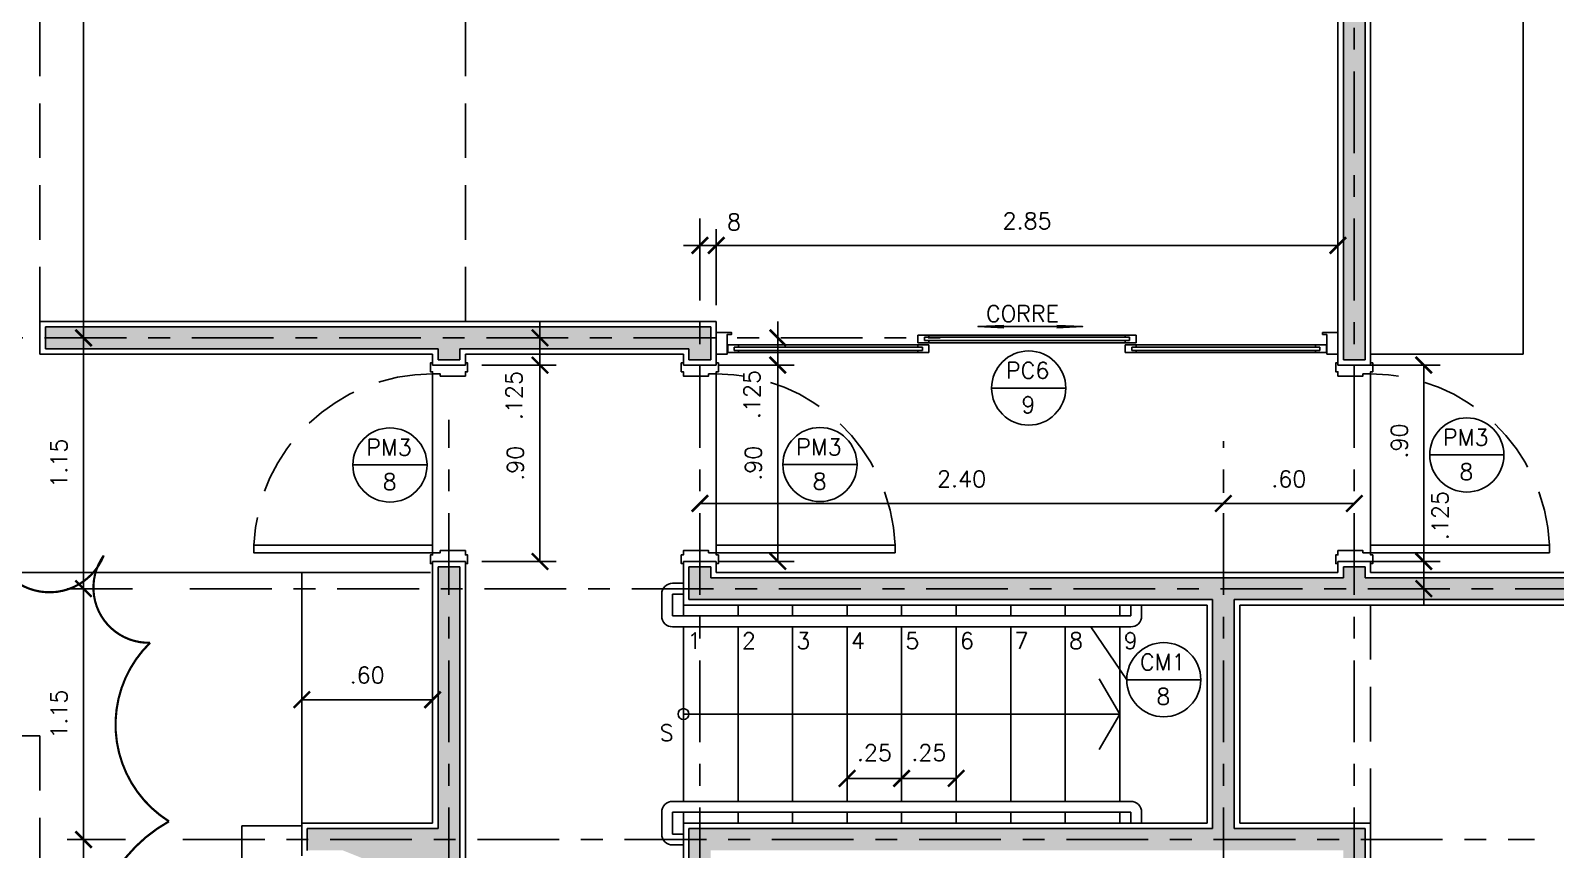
# Model space of a CAD drawing. Header units: millimetres. Extents: x 90.4 to 130, y 123.7 to 148.
# Drawn here: x 111.23 to 118.22, y 132.34 to 136.1 of the extents above; entities that cross this region are included whole.
import ezdxf

# ---------------------------------------------------------------- set-up
doc = ezdxf.new("R2010")
doc.units = ezdxf.units.MM
doc.linetypes.add('CENTER', pattern=[0.6, 0.375, -0.075, 0.075, -0.075])
doc.linetypes.add('HIDDEN', pattern=[0.375, 0.25, -0.125])
for name, color, linetype in [('ALV', 5, 'Continuous'), ('CAIX', 2, 'Continuous'), ('CAIXN', 7, 'Continuous'), ('COTAS', 1, 'Continuous'), ('EIXOS', 141, 'CENTER'), ('LAREIRA', 7, 'Continuous'), ('LPROJ', 7, 'HIDDEN'), ('LVISTA02', 1, 'Continuous'), ('NOTAS', 2, 'Continuous'), ('REVEST', 2, 'Continuous'), ('SOLID', 8, 'Continuous')]:
    doc.layers.add(name, color=color, linetype=linetype)
doc.styles.add('60-50', font='romans.shx', dxfattribs={"height": 0.075})
doc.dimstyles.new('50', dxfattribs={"dimtxt": 0.1, "dimasz": 2.5, "dimexe": 1.25, "dimexo": 0.625, "dimgap": 0.075, "dimtad": 1, "dimzin": 0, "dimdsep": 46, "dimtxsty": '60-50', "dimcen": 2.5, "dimclrt": 3, "dimadec": 0, "dimazin": 0, "dimtfac": 1, "dimtmove": 0, "dimatfit": 3, "dimfxl": 1, "dimarcsym": 0})

# ---------------------------------------------------------------- blocks, each defined once
blk = doc.blocks.new('*D2')
at = {"color": 0, "linetype": 'ByBlock'}
blk.add_arc((127.5736, 124.9121), 0.8388, 95.12499, 174.87501, dxfattribs=at)
for points in [[(127.4982, 125.76), (127.4993, 125.735), (127.5736, 125.7509)], [(126.7507, 124.9865), (126.7258, 124.9876), (126.7349, 124.9121)]]:
    blk.add_solid(points, dxfattribs=at)
at = {"layer": 'DEFPOINTS', "color": 0, "linetype": 'ByBlock'}
for p in [(127.5736, 134.7621), (127.1543, 125.6385), (127.5736, 125.0621), (95.9737, 124.9121), (127.5736, 124.9121)]:
    blk.add_point(p, dxfattribs=at)
at = {"color": 3, "linetype": 'ByBlock', "insert": (126.901, 125.5847), "char_height": 0.075, "attachment_point": 5, "rotation": 45, "style": '60-50'}
blk.add_mtext('90.00°', dxfattribs=at)
blk = doc.blocks.new('_ARCHTICK')
at = {"color": 0, "linetype": 'ByBlock', "const_width": 0.15}
blk.add_lwpolyline([(-0.5, -0.5), (0.5, 0.5)], dxfattribs=at)
blk = doc.blocks.new('*D41')
at = {"color": 0, "linetype": 'ByBlock'}
for p, q in [((111.8537, 132.3871), (111.5865, 132.3871)), ((111.6615, 131.1871), (111.6615, 132.3871))]:
    blk.add_line(p, q, dxfattribs=at)
at = {"layer": 'DEFPOINTS', "color": 0, "linetype": 'ByBlock'}
for p in [(111.6615, 132.3871), (111.9287, 132.3871), (111.9287, 131.1871)]:
    blk.add_point(p, dxfattribs=at)
at = {"color": 0, "linetype": 'ByBlock', "xscale": 0.075, "yscale": 0.075, "zscale": 0.075}
for p, rotation in [((111.6615, 132.3871), 90), ((111.6615, 131.1871), 270)]:
    blk.add_blockref('_ARCHTICK', p, dxfattribs=dict(at, rotation=rotation))
at = {"color": 3, "linetype": 'ByBlock', "insert": (111.549, 131.7871), "char_height": 0.075, "attachment_point": 5, "rotation": 90, "style": '60-50'}
blk.add_mtext('1.20', dxfattribs=at)
blk = doc.blocks.new('*D42')
at = {"color": 0, "linetype": 'ByBlock'}
for p, q in [((111.8861, 133.5371), (111.5865, 133.5371)), ((111.6615, 132.3871), (111.6615, 133.5371))]:
    blk.add_line(p, q, dxfattribs=at)
at = {"layer": 'DEFPOINTS', "color": 0, "linetype": 'ByBlock'}
for p in [(111.6615, 133.5371), (111.9611, 133.5371), (111.9287, 132.3871)]:
    blk.add_point(p, dxfattribs=at)
at = {"color": 0, "linetype": 'ByBlock', "xscale": 0.075, "yscale": 0.075, "zscale": 0.075}
for p, rotation in [((111.6615, 133.5371), 90), ((111.6615, 132.3871), 270)]:
    blk.add_blockref('_ARCHTICK', p, dxfattribs=dict(at, rotation=rotation))
at = {"color": 3, "linetype": 'ByBlock', "insert": (111.549, 132.9621), "char_height": 0.075, "attachment_point": 5, "rotation": 90, "style": '60-50'}
blk.add_mtext('1.15', dxfattribs=at)
blk = doc.blocks.new('*D43')
at = {"color": 0, "linetype": 'ByBlock'}
blk.add_line((111.6615, 133.5371), (111.6615, 134.6871), dxfattribs=at)
at = {"layer": 'DEFPOINTS', "color": 0, "linetype": 'ByBlock'}
for p in [(111.6615, 134.6871), (111.6615, 134.6871), (111.9611, 133.5371)]:
    blk.add_point(p, dxfattribs=at)
at = {"color": 0, "linetype": 'ByBlock', "xscale": 0.075, "yscale": 0.075, "zscale": 0.075}
for p, rotation in [((111.6615, 134.6871), 90), ((111.6615, 133.5371), 270)]:
    blk.add_blockref('_ARCHTICK', p, dxfattribs=dict(at, rotation=rotation))
at = {"color": 3, "linetype": 'ByBlock', "insert": (111.549, 134.1121), "char_height": 0.075, "attachment_point": 5, "rotation": 90, "style": '60-50'}
blk.add_mtext('1.15', dxfattribs=at)
blk = doc.blocks.new('*D44')
at = {"color": 0, "linetype": 'ByBlock'}
blk.add_line((111.4732, 134.6871), (111.4732, 138.6871), dxfattribs=at)
at = {"layer": 'DEFPOINTS', "color": 0, "linetype": 'ByBlock'}
for p in [(111.4732, 138.6871), (111.4732, 138.6871), (111.4732, 134.6871)]:
    blk.add_point(p, dxfattribs=at)
at = {"color": 0, "linetype": 'ByBlock', "xscale": 0.075, "yscale": 0.075, "zscale": 0.075}
for p, rotation in [((111.4732, 138.6871), 90), ((111.4732, 134.6871), 270)]:
    blk.add_blockref('_ARCHTICK', p, dxfattribs=dict(at, rotation=rotation))
at = {"color": 3, "linetype": 'ByBlock', "insert": (111.3607, 136.532), "char_height": 0.075, "attachment_point": 5, "rotation": 90, "style": '60-50'}
blk.add_mtext('4.00', dxfattribs=at)
blk = doc.blocks.new('*D122')
at = {"color": 0, "linetype": 'ByBlock'}
for p, q in [((114.3736, 134.8371), (114.3736, 135.1857)), ((117.2236, 135.1107), (114.3736, 135.1107))]:
    blk.add_line(p, q, dxfattribs=at)
at = {"layer": 'DEFPOINTS', "color": 0, "linetype": 'ByBlock'}
for p in [(114.3736, 135.1107), (114.3736, 134.7621), (117.2236, 134.7121)]:
    blk.add_point(p, dxfattribs=at)
at = {"color": 0, "linetype": 'ByBlock', "xscale": 0.075, "yscale": 0.075, "zscale": 0.075, "rotation": 180}
blk.add_blockref('_ARCHTICK', (114.3736, 135.1107), dxfattribs=at)
at = {"color": 0, "linetype": 'ByBlock', "xscale": 0.075, "yscale": 0.075, "zscale": 0.075}
blk.add_blockref('_ARCHTICK', (117.2236, 135.1107), dxfattribs=at)
at = {"color": 3, "linetype": 'ByBlock', "insert": (115.7986, 135.2232), "char_height": 0.075, "attachment_point": 5, "style": '60-50'}
blk.add_mtext('2.85', dxfattribs=at)
blk = doc.blocks.new('*D123')
at = {"color": 0, "linetype": 'ByBlock'}
for p, q in [((114.2986, 135.1107), (114.2236, 135.1107)), ((114.3736, 135.1107), (114.2986, 135.1107)), ((114.3736, 135.1107), (114.4486, 135.1107))]:
    blk.add_line(p, q, dxfattribs=at)
at = {"layer": 'DEFPOINTS', "color": 0, "linetype": 'ByBlock'}
for p in [(114.2986, 135.1107), (114.2986, 135.1107), (114.3736, 134.7621)]:
    blk.add_point(p, dxfattribs=at)
at = {"color": 0, "linetype": 'ByBlock', "xscale": 0.075, "yscale": 0.075, "zscale": 0.075}
blk.add_blockref('_ARCHTICK', (114.2986, 135.1107), dxfattribs=at)
at = {"color": 0, "linetype": 'ByBlock', "xscale": 0.075, "yscale": 0.075, "zscale": 0.075, "rotation": 180}
blk.add_blockref('_ARCHTICK', (114.3736, 135.1107), dxfattribs=at)
at = {"color": 3, "linetype": 'ByBlock', "insert": (114.4554, 135.2184), "char_height": 0.075, "attachment_point": 5, "style": '60-50'}
blk.add_mtext('8', dxfattribs=at)
blk = doc.blocks.new('*D124')
at = {"color": 0, "linetype": 'ByBlock'}
for p, q in [((113.5655, 134.6871), (113.5655, 134.7621)), ((113.5655, 134.6871), (113.5655, 134.5621)), ((113.2986, 134.5621), (113.6405, 134.5621)), ((113.5655, 134.5621), (113.5655, 134.4871))]:
    blk.add_line(p, q, dxfattribs=at)
at = {"layer": 'DEFPOINTS', "color": 0, "linetype": 'ByBlock'}
for p in [(113.5499, 134.6871), (113.2236, 134.5621), (113.5655, 134.5621)]:
    blk.add_point(p, dxfattribs=at)
at = {"color": 0, "linetype": 'ByBlock', "xscale": 0.075, "yscale": 0.075, "zscale": 0.075}
for p, rotation in [((113.5655, 134.6871), 270), ((113.5655, 134.5621), 90)]:
    blk.add_blockref('_ARCHTICK', p, dxfattribs=dict(at, rotation=rotation))
at = {"color": 3, "linetype": 'ByBlock', "insert": (113.4467, 134.4223), "char_height": 0.075, "attachment_point": 5, "rotation": 90, "style": '60-50'}
blk.add_mtext('.125', dxfattribs=at)
blk = doc.blocks.new('*D125')
at = {"color": 0, "linetype": 'ByBlock'}
for p, q in [((113.5655, 134.5621), (113.5655, 133.6621)), ((113.2986, 133.6621), (113.6405, 133.6621))]:
    blk.add_line(p, q, dxfattribs=at)
at = {"layer": 'DEFPOINTS', "color": 0, "linetype": 'ByBlock'}
for p in [(113.2236, 134.5621), (113.2236, 133.6621), (113.5655, 133.6621)]:
    blk.add_point(p, dxfattribs=at)
at = {"color": 0, "linetype": 'ByBlock', "xscale": 0.075, "yscale": 0.075, "zscale": 0.075}
for p, rotation in [((113.5655, 134.5621), 90), ((113.5655, 133.6621), 270)]:
    blk.add_blockref('_ARCHTICK', p, dxfattribs=dict(at, rotation=rotation))
at = {"color": 3, "linetype": 'ByBlock', "insert": (113.453, 134.1121), "char_height": 0.075, "attachment_point": 5, "rotation": 90, "style": '60-50'}
blk.add_mtext('.90', dxfattribs=at)
blk = doc.blocks.new('*D126')
at = {"color": 0, "linetype": 'ByBlock'}
for p, q in [((114.7155, 134.6871), (114.7155, 134.7621)), ((114.7155, 134.6871), (114.7155, 134.5621)), ((114.4486, 134.5621), (114.7905, 134.5621)), ((114.7155, 134.5621), (114.7155, 134.4871))]:
    blk.add_line(p, q, dxfattribs=at)
at = {"layer": 'DEFPOINTS', "color": 0, "linetype": 'ByBlock'}
for p in [(114.6999, 134.6871), (114.3736, 134.5621), (114.7155, 134.5621)]:
    blk.add_point(p, dxfattribs=at)
at = {"color": 0, "linetype": 'ByBlock', "xscale": 0.075, "yscale": 0.075, "zscale": 0.075}
for p, rotation in [((114.7155, 134.6871), 270), ((114.7155, 134.5621), 90)]:
    blk.add_blockref('_ARCHTICK', p, dxfattribs=dict(at, rotation=rotation))
at = {"color": 3, "linetype": 'ByBlock', "insert": (114.5967, 134.4269), "char_height": 0.075, "attachment_point": 5, "rotation": 90, "style": '60-50'}
blk.add_mtext('.125', dxfattribs=at)
blk = doc.blocks.new('*D127')
at = {"color": 0, "linetype": 'ByBlock'}
for p, q in [((113.5655, 134.5621), (113.5655, 133.6621)), ((113.2986, 133.6621), (113.6405, 133.6621))]:
    blk.add_line(p, q, dxfattribs=at)
at = {"layer": 'DEFPOINTS', "color": 0, "linetype": 'ByBlock'}
for p in [(113.2236, 134.5621), (113.2236, 133.6621), (113.5655, 133.6621)]:
    blk.add_point(p, dxfattribs=at)
at = {"color": 0, "linetype": 'ByBlock', "xscale": 0.075, "yscale": 0.075, "zscale": 0.075}
for p, rotation in [((113.5655, 134.5621), 90), ((113.5655, 133.6621), 270)]:
    blk.add_blockref('_ARCHTICK', p, dxfattribs=dict(at, rotation=rotation))
at = {"color": 3, "linetype": 'ByBlock', "insert": (113.453, 134.1121), "char_height": 0.075, "attachment_point": 5, "rotation": 90, "style": '60-50'}
blk.add_mtext('.90', dxfattribs=at)
blk = doc.blocks.new('*D128')
at = {"color": 0, "linetype": 'ByBlock'}
for p, q in [((117.3506, 134.5621), (117.6925, 134.5621)), ((117.6175, 134.5621), (117.6175, 133.6621)), ((117.3506, 133.6621), (117.6925, 133.6621))]:
    blk.add_line(p, q, dxfattribs=at)
at = {"layer": 'DEFPOINTS', "color": 0, "linetype": 'ByBlock'}
for p in [(117.2756, 134.5621), (117.2756, 133.6621), (117.6175, 133.6621)]:
    blk.add_point(p, dxfattribs=at)
at = {"color": 0, "linetype": 'ByBlock', "xscale": 0.075, "yscale": 0.075, "zscale": 0.075}
for p, rotation in [((117.6175, 134.5621), 90), ((117.6175, 133.6621), 270)]:
    blk.add_blockref('_ARCHTICK', p, dxfattribs=dict(at, rotation=rotation))
at = {"color": 3, "linetype": 'ByBlock', "insert": (117.505, 134.2143), "char_height": 0.075, "attachment_point": 5, "rotation": 90, "style": '60-50'}
blk.add_mtext('.90', dxfattribs=at)
blk = doc.blocks.new('*D129')
at = {"color": 0, "linetype": 'ByBlock'}
for p, q in [((117.7165, 133.6621), (117.7165, 133.7371)), ((117.7165, 133.6621), (117.7165, 133.5371)), ((117.7165, 133.5371), (117.7165, 133.4621))]:
    blk.add_line(p, q, dxfattribs=at)
at = {"layer": 'DEFPOINTS', "color": 0, "linetype": 'ByBlock'}
for p in [(117.7165, 133.6621), (117.7165, 133.5371), (117.7165, 133.5371)]:
    blk.add_point(p, dxfattribs=at)
at = {"color": 0, "linetype": 'ByBlock', "xscale": 0.075, "yscale": 0.075, "zscale": 0.075}
for p, rotation in [((117.7165, 133.6621), 270), ((117.7165, 133.5371), 90)]:
    blk.add_blockref('_ARCHTICK', p, dxfattribs=dict(at, rotation=rotation))
at = {"color": 3, "linetype": 'ByBlock', "insert": (117.7912, 133.8722), "char_height": 0.075, "attachment_point": 5, "rotation": 90, "style": '60-50'}
blk.add_mtext('.125', dxfattribs=at)
blk = doc.blocks.new('*D130')
at = {"color": 0, "linetype": 'ByBlock'}
for p, q in [((115.2236, 132.6371), (115.2236, 132.7423)), ((114.9736, 132.6673), (115.2236, 132.6673))]:
    blk.add_line(p, q, dxfattribs=at)
at = {"layer": 'DEFPOINTS', "color": 0, "linetype": 'ByBlock'}
for p in [(115.2236, 132.6673), (114.9736, 132.5621), (115.2236, 132.5621)]:
    blk.add_point(p, dxfattribs=at)
at = {"color": 0, "linetype": 'ByBlock', "xscale": 0.075, "yscale": 0.075, "zscale": 0.075, "rotation": 180}
blk.add_blockref('_ARCHTICK', (114.9736, 132.6673), dxfattribs=at)
at = {"color": 0, "linetype": 'ByBlock', "xscale": 0.075, "yscale": 0.075, "zscale": 0.075}
blk.add_blockref('_ARCHTICK', (115.2236, 132.6673), dxfattribs=at)
at = {"color": 3, "linetype": 'ByBlock', "insert": (115.0986, 132.7854), "char_height": 0.075, "attachment_point": 5, "style": '60-50'}
blk.add_mtext('.25', dxfattribs=at)
blk = doc.blocks.new('*D131')
at = {"color": 0, "linetype": 'ByBlock'}
for p, q in [((116.6986, 133.9769), (116.6986, 134.0028)), ((114.2986, 133.9278), (116.6986, 133.9278))]:
    blk.add_line(p, q, dxfattribs=at)
at = {"layer": 'DEFPOINTS', "color": 0, "linetype": 'ByBlock'}
for p in [(114.2986, 133.9019), (116.6986, 133.9278), (116.6986, 133.9019)]:
    blk.add_point(p, dxfattribs=at)
at = {"color": 0, "linetype": 'ByBlock', "xscale": 0.075, "yscale": 0.075, "zscale": 0.075, "rotation": 180}
blk.add_blockref('_ARCHTICK', (114.2986, 133.9278), dxfattribs=at)
at = {"color": 0, "linetype": 'ByBlock', "xscale": 0.075, "yscale": 0.075, "zscale": 0.075}
blk.add_blockref('_ARCHTICK', (116.6986, 133.9278), dxfattribs=at)
at = {"color": 3, "linetype": 'ByBlock', "insert": (115.4986, 134.0403), "char_height": 0.075, "attachment_point": 5, "style": '60-50'}
blk.add_mtext('2.40', dxfattribs=at)
blk = doc.blocks.new('*D132')
at = {"color": 0, "linetype": 'ByBlock'}
blk.add_line((116.6986, 133.9278), (117.2986, 133.9278), dxfattribs=at)
at = {"layer": 'DEFPOINTS', "color": 0, "linetype": 'ByBlock'}
for p in [(116.6986, 133.9019), (117.2986, 133.9278), (117.2986, 133.9278)]:
    blk.add_point(p, dxfattribs=at)
at = {"color": 0, "linetype": 'ByBlock', "xscale": 0.075, "yscale": 0.075, "zscale": 0.075, "rotation": 180}
blk.add_blockref('_ARCHTICK', (116.6986, 133.9278), dxfattribs=at)
at = {"color": 0, "linetype": 'ByBlock', "xscale": 0.075, "yscale": 0.075, "zscale": 0.075}
blk.add_blockref('_ARCHTICK', (117.2986, 133.9278), dxfattribs=at)
at = {"color": 3, "linetype": 'ByBlock', "insert": (116.9986, 134.0403), "char_height": 0.075, "attachment_point": 5, "style": '60-50'}
blk.add_mtext('.60', dxfattribs=at)
blk = doc.blocks.new('*D133')
at = {"color": 0, "linetype": 'ByBlock'}
blk.add_line((112.4736, 133.0283), (113.0736, 133.0283), dxfattribs=at)
at = {"layer": 'DEFPOINTS', "color": 0, "linetype": 'ByBlock'}
for p in [(112.4736, 133.0283), (113.0736, 133.0283), (113.0736, 133.0283)]:
    blk.add_point(p, dxfattribs=at)
at = {"color": 0, "linetype": 'ByBlock', "xscale": 0.075, "yscale": 0.075, "zscale": 0.075, "rotation": 180}
blk.add_blockref('_ARCHTICK', (112.4736, 133.0283), dxfattribs=at)
at = {"color": 0, "linetype": 'ByBlock', "xscale": 0.075, "yscale": 0.075, "zscale": 0.075}
blk.add_blockref('_ARCHTICK', (113.0736, 133.0283), dxfattribs=at)
at = {"color": 3, "linetype": 'ByBlock', "insert": (112.7736, 133.1408), "char_height": 0.075, "attachment_point": 5, "style": '60-50'}
blk.add_mtext('.60', dxfattribs=at)
blk = doc.blocks.new('*D146')
at = {"color": 0, "linetype": 'ByBlock'}
for p, q in [((115.2236, 132.6371), (115.2236, 132.7423)), ((114.9736, 132.6673), (115.2236, 132.6673))]:
    blk.add_line(p, q, dxfattribs=at)
at = {"layer": 'DEFPOINTS', "color": 0, "linetype": 'ByBlock'}
for p in [(115.2236, 132.6673), (114.9736, 132.5621), (115.2236, 132.5621)]:
    blk.add_point(p, dxfattribs=at)
at = {"color": 0, "linetype": 'ByBlock', "xscale": 0.075, "yscale": 0.075, "zscale": 0.075, "rotation": 180}
blk.add_blockref('_ARCHTICK', (114.9736, 132.6673), dxfattribs=at)
at = {"color": 0, "linetype": 'ByBlock', "xscale": 0.075, "yscale": 0.075, "zscale": 0.075}
blk.add_blockref('_ARCHTICK', (115.2236, 132.6673), dxfattribs=at)
at = {"color": 3, "linetype": 'ByBlock', "insert": (115.0986, 132.7854), "char_height": 0.075, "attachment_point": 5, "style": '60-50'}
blk.add_mtext('.25', dxfattribs=at)

msp = doc.modelspace()

# ---------------------------------------------------------------- hatches: boundary and pattern name
at = {"layer": 'SOLID'}
h = msp.add_hatch(color=256, dxfattribs=at)
h.paths.add_polyline_path([(113.1986, 138.6371), (113.1986, 138.7371), (111.2986, 138.7371), (111.2986, 138.6371)])
h.paths.add_polyline_path([(111.2986, 134.7371), (111.2986, 134.6371), (113.0986, 134.6371), (113.0986, 134.5871), (113.1986, 134.5871), (113.1986, 134.6371), (114.2486, 134.6371), (114.2486, 134.5871), (114.3486, 134.5871), (114.3486, 134.7371)])
h.paths.add_polyline_path([(113.0986, 132.1626), (113.0986, 131.3616), (112.6624, 131.1871), (112.4986, 131.1871), (112.4986, 131.0871), (113.0986, 131.0871), (113.0986, 129.8871), (113.1986, 129.8871), (113.1986, 131.1871), (113.2486, 131.1871), (113.2486, 131.2871), (113.1986, 131.2871), (113.1986, 133.6371), (113.0986, 133.6371), (113.0986, 132.4371), (112.4986, 132.4371), (112.4986, 132.3371), (112.6624, 132.3371)])
h.paths.add_polyline_path([(111.2986, 128.2871), (111.2986, 128.0871), (113.1986, 128.0871), (113.1986, 128.2871)])
h.paths.add_polyline_path([(114.2486, 128.2871), (114.2486, 128.0871), (116.1986, 128.0871), (116.1986, 128.2871), (115.3986, 128.2871), (115.3986, 128.2971), (115.2986, 128.2971), (115.2986, 128.2871)])
h.paths.add_polyline_path([(114.3486, 129.9871), (114.3486, 129.9971), (114.2486, 129.9971), (114.2486, 129.8871), (115.2986, 129.8871), (115.2986, 129.8771), (115.3986, 129.8771), (115.3986, 129.8871), (116.1986, 129.8871), (116.1986, 129.9871)])
h.paths.add_polyline_path([(116.0986, 131.2871), (116.0986, 131.0871), (117.3486, 131.0871), (117.3486, 132.4371), (116.7486, 132.4371), (116.7486, 133.4871), (120.3286, 133.4871), (120.3286, 133.5871), (120.1486, 133.5871), (120.1486, 133.6371), (120.0486, 133.6371), (120.0486, 133.5871), (117.3486, 133.5871), (117.3486, 133.6371), (117.2486, 133.6371), (117.2486, 133.5871), (114.3486, 133.5871), (114.3486, 133.6371), (114.2486, 133.6371), (114.2486, 133.4871), (116.6486, 133.4871), (116.6486, 132.4371), (114.2486, 132.4371), (114.2486, 131.2871), (114.1986, 131.2871), (114.1986, 131.1871), (114.2486, 131.1871), (114.2486, 130.7371), (114.3486, 130.7371), (114.3486, 132.3371), (117.2486, 132.3371), (117.2486, 131.2871)])
h.paths.add_polyline_path([(117.3486, 138.7696), (117.2486, 138.7696), (117.2486, 134.5871), (117.3486, 134.5871)])
h.paths.add_polyline_path([(117.3486, 140.2371), (117.2486, 140.2371), (117.2486, 139.7196), (117.3486, 139.7196)])

# ---------------------------------------------------------------- linework, layer by layer
at = {"layer": 'ALV'}
for p, q in [((117.2486, 134.5871), (117.2486, 138.7696)), ((117.3486, 134.5871), (117.3486, 138.7696)), ((111.2986, 134.6371), (111.2986, 134.7371)), ((114.3486, 134.7371), (111.2986, 134.7371)), ((114.3486, 134.7371), (114.3486, 134.5871)), ((113.0986, 134.6371), (111.2986, 134.6371)), ((113.0986, 134.6371), (113.0986, 134.5871)), ((113.1986, 134.5871), (113.0986, 134.5871)), ((114.2486, 134.6371), (113.1986, 134.6371)), ((113.1986, 134.6371), (113.1986, 134.5871)), ((114.2486, 134.6371), (114.2486, 134.5871)), ((114.2486, 134.5871), (114.3486, 134.5871)), ((117.2486, 134.5871), (117.3486, 134.5871)), ((113.1986, 133.6371), (113.0986, 133.6371)), ((113.0986, 132.4371), (113.0986, 133.6371)), ((113.1986, 131.2871), (113.1986, 133.6371)), ((114.2486, 133.4871), (114.2486, 133.6371)), ((114.2486, 133.6371), (114.3486, 133.6371)), ((114.3486, 133.5871), (114.3486, 133.6371)), ((117.2486, 133.6371), (117.3486, 133.6371)), ((117.2486, 133.5871), (117.2486, 133.6371)), ((117.3486, 133.5871), (117.3486, 133.6371)), ((117.2486, 133.5871), (114.3486, 133.5871)), ((120.0486, 133.5871), (117.3486, 133.5871)), ((116.6486, 133.4871), (114.2486, 133.4871)), ((116.6486, 132.4371), (116.6486, 133.4871)), ((116.7486, 132.4371), (116.7486, 133.4871)), ((120.3286, 133.4871), (116.7486, 133.4871)), ((113.0986, 132.4371), (112.4986, 132.4371)), ((112.4986, 132.3371), (112.4986, 132.4371)), ((116.6486, 132.4371), (114.2486, 132.4371)), ((114.2486, 131.2871), (114.2486, 132.4371)), ((117.3486, 132.4371), (116.7486, 132.4371)), ((117.3486, 131.0871), (117.3486, 132.4371))]:
    msp.add_line(p, q, dxfattribs=at)
at = {"layer": 'CAIX'}
for p, q in [((114.4261, 134.6196), (114.4261, 134.6546)), ((114.4261, 134.6546), (114.4761, 134.6546)), ((114.4761, 134.6546), (114.4761, 134.6446)), ((115.2986, 134.6646), (115.2986, 134.6996)), ((115.2986, 134.6996), (115.3486, 134.6996)), ((115.3486, 134.6646), (115.2986, 134.6646)), ((115.3486, 134.6546), (115.2986, 134.6546)), ((115.2986, 134.6546), (115.2986, 134.6446)), ((115.3486, 134.6896), (115.3286, 134.6896)), ((115.3286, 134.6896), (115.3286, 134.6746)), ((115.3286, 134.6746), (115.3486, 134.6746)), ((115.3486, 134.6996), (115.3486, 134.6896)), ((116.2486, 134.6896), (115.3486, 134.6896)), ((116.2486, 134.6746), (115.3486, 134.6746)), ((115.3486, 134.6746), (115.3486, 134.6646)), ((115.3486, 134.6196), (115.3486, 134.6546)), ((116.2986, 134.6996), (116.2486, 134.6996)), ((116.2486, 134.6996), (116.2486, 134.6896)), ((116.2486, 134.6896), (116.2686, 134.6896)), ((116.2686, 134.6746), (116.2486, 134.6746)), ((116.2486, 134.6746), (116.2486, 134.6646)), ((116.2486, 134.6646), (116.2986, 134.6646)), ((116.2486, 134.6196), (116.2486, 134.6546)), ((116.2486, 134.6546), (116.2986, 134.6546)), ((116.2686, 134.6896), (116.2686, 134.6746)), ((116.2986, 134.6646), (116.2986, 134.6996)), ((116.2986, 134.6546), (116.2986, 134.6446)), ((117.1711, 134.6546), (117.1211, 134.6546)), ((117.1211, 134.6546), (117.1211, 134.6446)), ((117.2236, 134.7121), (117.1536, 134.7121)), ((117.1536, 134.7121), (117.1536, 134.7021)), ((117.1536, 134.7021), (117.1736, 134.7021)), ((117.1711, 134.6196), (117.1711, 134.6546)), ((117.1736, 134.7021), (117.1736, 134.6121)), ((114.4761, 134.6196), (114.4261, 134.6196)), ((114.4761, 134.6446), (114.4561, 134.6446)), ((114.4561, 134.6446), (114.4561, 134.6296)), ((114.4561, 134.6296), (114.4761, 134.6296)), ((114.4761, 134.6446), (115.2986, 134.6446)), ((114.4761, 134.6296), (115.2986, 134.6296)), ((114.4761, 134.6296), (114.4761, 134.6196)), ((115.2986, 134.6446), (115.3186, 134.6446)), ((115.3186, 134.6296), (115.2986, 134.6296)), ((115.2986, 134.6296), (115.2986, 134.6196)), ((115.2986, 134.6196), (115.3486, 134.6196)), ((115.3186, 134.6446), (115.3186, 134.6296)), ((116.2986, 134.6196), (116.2486, 134.6196)), ((116.2986, 134.6446), (116.2786, 134.6446)), ((116.2786, 134.6446), (116.2786, 134.6296)), ((116.2786, 134.6296), (116.2986, 134.6296)), ((117.1211, 134.6446), (116.2986, 134.6446)), ((117.1211, 134.6296), (116.2986, 134.6296)), ((116.2986, 134.6296), (116.2986, 134.6196)), ((117.1211, 134.6446), (117.1411, 134.6446)), ((117.1411, 134.6296), (117.1211, 134.6296)), ((117.1211, 134.6296), (117.1211, 134.6196)), ((117.1211, 134.6196), (117.1711, 134.6196)), ((117.1411, 134.6446), (117.1411, 134.6296)), ((117.1736, 134.6121), (117.2236, 134.6121)), ((114.2236, 133.5621), (114.1736, 133.5621)), ((114.1236, 133.4121), (114.1236, 133.5121)), ((114.1736, 133.4121), (114.1736, 133.5121)), ((114.2236, 133.5121), (114.1736, 133.5121)), ((116.2736, 133.4121), (116.2736, 133.4621)), ((116.3236, 133.4121), (116.3236, 133.4621)), ((116.2736, 133.4121), (114.1736, 133.4121)), ((116.2736, 133.3621), (114.1736, 133.3621)), ((116.2736, 132.5621), (114.1736, 132.5621)), ((114.1236, 132.5121), (114.1236, 132.4121)), ((116.2736, 132.5121), (114.1736, 132.5121)), ((114.1736, 132.5121), (114.1736, 132.4121)), ((116.2736, 132.5121), (116.2736, 132.4621)), ((116.3236, 132.5121), (116.3236, 132.4621)), ((114.2236, 132.4121), (114.1736, 132.4121)), ((114.2236, 132.3621), (114.1736, 132.3621))]:
    msp.add_line(p, q, dxfattribs=at)
at = {"layer": 'CAIX', "color": 1}
for p, q in [((114.4761, 134.6546), (115.2986, 134.6546)), ((116.2486, 134.6996), (115.3486, 134.6996)), ((116.2486, 134.6646), (115.3486, 134.6646)), ((117.1211, 134.6546), (116.2986, 134.6546)), ((114.4761, 134.6196), (115.2986, 134.6196)), ((117.1211, 134.6196), (116.2986, 134.6196))]:
    msp.add_line(p, q, dxfattribs=at)
at = {"layer": 'CAIX'}
for points in [[(114.3736, 134.7121), (114.4436, 134.7121), (114.4436, 134.7021), (114.4236, 134.7021), (114.4236, 134.6121), (114.3736, 134.6121)], [(113.0736, 134.5721), (113.0636, 134.5721), (113.0636, 134.5321), (113.0736, 134.5321), (113.0736, 134.5221), (113.1086, 134.5221), (113.1086, 134.5121), (113.2236, 134.5121), (113.2236, 134.5321), (113.2336, 134.5321), (113.2336, 134.5721), (113.2236, 134.5721)], [(114.3736, 134.5721), (114.3836, 134.5721), (114.3836, 134.5321), (114.3736, 134.5321), (114.3736, 134.5221), (114.3386, 134.5221), (114.3386, 134.5121), (114.2236, 134.5121), (114.2236, 134.5321), (114.2136, 134.5321), (114.2136, 134.5721), (114.2236, 134.5721)], [(117.3736, 134.5721), (117.3836, 134.5721), (117.3836, 134.5321), (117.3736, 134.5321), (117.3736, 134.5221), (117.3386, 134.5221), (117.3386, 134.5121), (117.2236, 134.5121), (117.2236, 134.5321), (117.2136, 134.5321), (117.2136, 134.5721), (117.2236, 134.5721)], [(113.0736, 133.7021), (113.0736, 133.7371), (112.2536, 133.7371), (112.2536, 133.7021), (113.0736, 133.7021)], [(113.0736, 133.6521), (113.0636, 133.6521), (113.0636, 133.6921), (113.0736, 133.6921), (113.0736, 133.7021), (113.1086, 133.7021), (113.1086, 133.7121), (113.2236, 133.7121), (113.2236, 133.6921), (113.2336, 133.6921), (113.2336, 133.6521), (113.2236, 133.6521)], [(114.3736, 133.6521), (114.3836, 133.6521), (114.3836, 133.6921), (114.3736, 133.6921), (114.3736, 133.7021), (114.3386, 133.7021), (114.3386, 133.7121), (114.2236, 133.7121), (114.2236, 133.6921), (114.2136, 133.6921), (114.2136, 133.6521), (114.2236, 133.6521)], [(114.3736, 133.7021), (114.3736, 133.7371), (115.1936, 133.7371), (115.1936, 133.7021), (114.3736, 133.7021)], [(117.3736, 133.6521), (117.3836, 133.6521), (117.3836, 133.6921), (117.3736, 133.6921), (117.3736, 133.7021), (117.3386, 133.7021), (117.3386, 133.7121), (117.2236, 133.7121), (117.2236, 133.6921), (117.2136, 133.6921), (117.2136, 133.6521), (117.2236, 133.6521)], [(117.3736, 133.7021), (117.3736, 133.7371), (118.1936, 133.7371), (118.1936, 133.7021), (117.3736, 133.7021)]]:
    msp.add_lwpolyline(points, dxfattribs=at)
at = {"layer": 'CAIX', "color": 8, "linetype": 'HIDDEN'}
for centre, start, end in [((113.0735, 133.7014), 89.99277, 177.50875), ((114.3737, 133.7014), 2.49125, 90.00723), ((117.3737, 133.7014), 2.49125, 90.00723)]:
    msp.add_arc(centre, 0.8207, start, end, dxfattribs=at)
at = {"layer": 'CAIX'}
for centre, start, end in [((114.1736, 133.5121), 90, 180), ((114.1736, 133.4121), 180, 270), ((116.2736, 133.4121), 270, 0), ((114.1736, 132.5121), 90, 180), ((116.2736, 132.5121), 360, 90), ((114.1736, 132.4121), 180, 270)]:
    msp.add_arc(centre, 0.05, start, end, dxfattribs=at)
at = {"layer": 'CAIXN', "color": 8, "ltscale": 0.5}
for p, q in [((115.6362, 134.4569), (115.9762, 134.4569)), ((112.7081, 134.1042), (113.0481, 134.1042)), ((114.6792, 134.1061), (115.0192, 134.1061)), ((117.6445, 134.1501), (117.9845, 134.1501)), ((116.2553, 133.1198), (116.0906, 133.3621)), ((116.2553, 133.1198), (116.5953, 133.1198))]:
    msp.add_line(p, q, dxfattribs=at)
for centre in [(115.8062, 134.4569), (117.8145, 134.1501), (112.8781, 134.1042), (114.8492, 134.1061), (116.4253, 133.1198)]:
    msp.add_circle(centre, 0.17, dxfattribs=at)
at = {"layer": 'EIXOS'}
for p, q in [((117.2986, 127.4336), (117.2986, 140.9334)), ((114.2986, 127.4336), (114.2986, 135.2913)), ((101.8448, 134.6871), (115.3998, 134.6871)), ((113.1486, 127.4336), (113.1486, 134.3112)), ((116.6986, 127.4336), (116.6986, 134.2139)), ((111.9611, 133.5371), (123.1361, 133.5371)), ((111.9287, 132.3871), (118.1247, 132.3871))]:
    msp.add_line(p, q, dxfattribs=at)
at = {"layer": 'LAREIRA', "color": 1, "linetype": 'Continuous'}
for p, q in [((112.4736, 132.4496), (112.1986, 132.4496)), ((112.1986, 132.4496), (112.1986, 131.0746))]:
    msp.add_line(p, q, dxfattribs=at)
at = {"layer": 'LPROJ'}
for p, q in [((111.2736, 134.7621), (111.2736, 138.6121)), ((113.2236, 134.7621), (113.2236, 138.6121)), ((117.3736, 132.4621), (117.3736, 133.4621)), ((105.4236, 132.8621), (111.2736, 132.8621)), ((111.2736, 132.8621), (111.2736, 128.3121))]:
    msp.add_line(p, q, dxfattribs=at)
at = {"layer": 'LVISTA02'}
for p, q in [((118.0736, 134.6121), (118.0736, 138.7621)), ((118.0736, 134.6121), (117.3736, 134.6121)), ((113.0736, 133.7371), (113.0736, 134.5221)), ((114.3736, 133.7371), (114.3736, 134.5221)), ((117.3736, 133.7371), (117.3736, 134.5221)), ((113.0636, 133.6121), (110.0736, 133.6121)), ((112.4736, 132.4621), (112.4736, 133.6121)), ((114.2236, 133.4121), (114.2236, 133.4621)), ((114.4736, 133.4121), (114.4736, 133.4621)), ((114.7236, 133.4121), (114.7236, 133.4621)), ((114.9736, 133.4121), (114.9736, 133.4621)), ((115.2236, 133.4121), (115.2236, 133.4621)), ((115.4736, 133.4121), (115.4736, 133.4621)), ((115.7236, 133.4121), (115.7236, 133.4621)), ((115.9736, 133.4121), (115.9736, 133.4621)), ((116.2236, 133.4121), (116.2236, 133.4621)), ((114.2236, 132.5621), (114.2236, 133.3621)), ((114.4736, 132.5621), (114.4736, 133.3621)), ((114.7236, 132.5621), (114.7236, 133.3621)), ((114.9736, 132.5621), (114.9736, 133.3621)), ((115.2236, 132.5621), (115.2236, 133.3621)), ((115.4736, 132.5621), (115.4736, 133.3621)), ((115.7236, 132.5621), (115.7236, 133.3621)), ((115.9736, 132.5621), (115.9736, 133.3621)), ((116.2236, 132.5621), (116.2236, 133.3621)), ((114.2236, 132.4621), (114.2236, 132.5121)), ((114.4736, 132.4621), (114.4736, 132.5121)), ((114.7236, 132.4621), (114.7236, 132.5121)), ((114.9736, 132.4621), (114.9736, 132.5121)), ((115.2236, 132.4621), (115.2236, 132.5121)), ((115.4736, 132.4621), (115.4736, 132.5121)), ((115.7236, 132.4621), (115.7236, 132.5121)), ((115.9736, 132.4621), (115.9736, 132.5121)), ((116.2236, 132.4621), (116.2236, 132.5121))]:
    msp.add_line(p, q, dxfattribs=at)
at = {"layer": 'NOTAS', "color": 1}
msp.add_line((115.5733, 134.739), (116.0535, 134.739), dxfattribs=at)
at = {"layer": 'NOTAS', "color": 7}
msp.add_line((114.2236, 132.9621), (116.2236, 132.9621), dxfattribs=at)
at = {"layer": 'NOTAS'}
for points in [[(115.6918, 134.7445), (115.5733, 134.739), (115.6918, 134.7336)], [(115.935, 134.7445), (116.0535, 134.739), (115.935, 134.7336)], [(116.1299, 133.1245), (116.2236, 132.9621), (116.1299, 132.7997)]]:
    msp.add_lwpolyline(points, dxfattribs=at)
at = {"layer": 'NOTAS', "color": 211, "const_width": 0.01}
msp.add_lwpolyline([(109.9558, 133.9343, 0.5598), (111.051, 133.82, 0.877239), (111.5659, 133.6893, 0.620366), (111.7784, 133.2892, 0.485667), (111.865, 132.4703, 0.421671), (111.6075, 131.5201, 0.345312), (110.4288, 131.4706, 0.288463), (109.3781, 131.8888, 0.776724), (108.1863, 131.8761, 0.965528), (107.5524, 131.8508, 0.293127), (106.6812, 131.7459, 0.527158), (105.4478, 131.8508, 0.707779), (104.0196, 131.3414, 0.218483), (101.9469, 132.4616, 0.44434), (102.5035, 133.9078, 0.83214), (104.4335, 134.6506, 0.643078), (105.8238, 134.5516, 0.755383), (106.5201, 133.8197, 0.505101), (107.7679, 133.5938, 0.482834), (108.844, 133.7655, 0.311498)], format="xyb", close=True, dxfattribs=at)
at = {"layer": 'NOTAS', "color": 7}
msp.add_circle((114.2236, 132.9621), 0.025, dxfattribs=at)
at = {"layer": 'REVEST'}
for p, q in [((117.2236, 134.5621), (117.2236, 138.7946)), ((117.3736, 134.5621), (117.3736, 138.7946)), ((111.2736, 134.6121), (111.2736, 134.7621)), ((114.3736, 134.7621), (111.2736, 134.7621)), ((114.3736, 134.7621), (114.3736, 134.5621)), ((113.0736, 134.6121), (111.2736, 134.6121)), ((113.0736, 134.6121), (113.0736, 134.5621)), ((114.2236, 134.6121), (113.2236, 134.6121)), ((113.2236, 134.6121), (113.2236, 134.5621)), ((114.2236, 134.6121), (114.2236, 134.5621)), ((113.2236, 134.5621), (113.0736, 134.5621)), ((114.2236, 134.5621), (114.3736, 134.5621)), ((117.2236, 134.5621), (117.3736, 134.5621)), ((113.2236, 133.6621), (113.0736, 133.6621)), ((113.0736, 132.4621), (113.0736, 133.6621)), ((113.2236, 131.3121), (113.2236, 133.6621)), ((114.2236, 133.4621), (114.2236, 133.6621)), ((114.2236, 133.6621), (114.3736, 133.6621)), ((114.3736, 133.6121), (114.3736, 133.6621)), ((117.2236, 133.6121), (114.3736, 133.6121)), ((117.2236, 133.6621), (117.3736, 133.6621)), ((117.2236, 133.6121), (117.2236, 133.6621)), ((117.3736, 133.6121), (117.3736, 133.6621)), ((120.0236, 133.6121), (117.3736, 133.6121)), ((116.6236, 133.4621), (114.2236, 133.4621)), ((116.6236, 132.4621), (116.6236, 133.4621)), ((120.3536, 133.4621), (116.7736, 133.4621)), ((116.7736, 132.4621), (116.7736, 133.4621)), ((113.0736, 132.4621), (112.4736, 132.4621)), ((112.4736, 132.3121), (112.4736, 132.4621)), ((116.6236, 132.4621), (114.2236, 132.4621)), ((114.2236, 131.3121), (114.2236, 132.4621)), ((117.3736, 132.4621), (116.7736, 132.4621)), ((117.3736, 131.0621), (117.3736, 132.4621))]:
    msp.add_line(p, q, dxfattribs=at)

# ---------------------------------------------------------------- texts
at = {"layer": 'CAIXN', "color": 2, "ltscale": 0.5, "char_height": 0.075, "attachment_point": 5, "style": '60-50'}
for s, insert in [('PC6', (115.8016, 134.5378)), ('9', (115.8044, 134.3801)), ('PM3', (117.8099, 134.231)), ('PM3', (112.8736, 134.1851)), ('PM3', (114.8446, 134.1869)), ('8', (117.8127, 134.0733)), ('8', (112.8763, 134.0274)), ('8', (114.8474, 134.0293)), ('CM1', (116.4207, 133.2006)), ('8', (116.4235, 133.0429))]:
    msp.add_mtext(s, dxfattribs=dict(at, insert=insert))
at = {"layer": 'NOTAS', "style": '60-50'}
msp.add_text('CORRE', height=0.075, dxfattribs=at).set_placement((115.6105, 134.7607))
at = {"layer": 'NOTAS', "color": 1, "style": '60-50'}
for s, p in [('1', (114.2411, 133.2609)), ('2', (114.4911, 133.2609)), ('3', (114.7411, 133.2609)), ('4', (114.9911, 133.2609)), ('5', (115.2411, 133.2609)), ('6', (115.4911, 133.2609)), ('7', (115.7411, 133.2609)), ('8', (115.9911, 133.2609)), ('9', (116.2411, 133.2609)), ('S', (114.1139, 132.8389))]:
    msp.add_text(s, height=0.075, dxfattribs=at).set_placement(p)

# ---------------------------------------------------------------- dimensions: what is measured, and where the dimension line sits
at = {"layer": 'COTAS'}
for base, p1, p2, override, picture, middle in [((111.4732, 138.6871), (111.4732, 134.6871), (111.4732, 138.6871), {"dimasz": 0.075, "dimexe": 0.075, "dimexo": 0.075, "dimzin": 4, "dimblk1": 'ARCHTICK', "dimblk2": 'ARCHTICK', "dimsah": 1, "dimse1": 1, "dimtmove": 2}, '*D44', (111.3607, 136.532)), ((113.5655, 134.5621), (113.5499, 134.6871), (113.2236, 134.5621), {"dimasz": 0.075, "dimexe": 0.075, "dimexo": 0.075, "dimdec": 3, "dimzin": 4, "dimblk1": 'ARCHTICK', "dimblk2": 'ARCHTICK', "dimsah": 1, "dimse1": 1, "dimtofl": 0, "dimtmove": 2}, '*D124', (113.4467, 134.4223)), ((117.6175, 133.6621), (117.2756, 134.5621), (117.2756, 133.6621), {"dimasz": 0.075, "dimexe": 0.075, "dimexo": 0.075, "dimzin": 4, "dimblk1": 'ARCHTICK', "dimblk2": 'ARCHTICK', "dimsah": 1, "dimtofl": 0, "dimtmove": 2}, '*D128', (117.505, 134.2143))]:
    dim = msp.add_linear_dim(base=base, p1=p1, p2=p2, angle=90, dimstyle='50', override=override, dxfattribs=at)
    dim.commit()
    dim.dimension.update_dxf_attribs({"geometry": picture, "text_midpoint": middle, "dimtype": 160})
dim = msp.add_linear_dim(base=(114.2986, 135.1107), p1=(114.3736, 134.7621), p2=(114.2986, 135.1107), text='8', dimstyle='50', override={"dimasz": 0.075, "dimexe": 0.075, "dimexo": 0.075, "dimzin": 4, "dimblk1": 'ARCHTICK', "dimblk2": 'ARCHTICK', "dimsah": 1, "dimse1": 1, "dimtofl": 0, "dimtmove": 2}, dxfattribs=at)
dim.commit()
dim.dimension.update_dxf_attribs({"geometry": '*D123', "text_midpoint": (114.4554, 135.2184), "dimtype": 160})
for base, p1, p2, picture, middle in [((114.3736, 135.1107), (117.2236, 134.7121), (114.3736, 134.7621), '*D122', (115.7986, 135.2232)), ((116.6986, 133.9278), (114.2986, 133.9019), (116.6986, 133.9019), '*D131', (115.4986, 134.0403)), ((117.2986, 133.9278), (116.6986, 133.9019), (117.2986, 133.9278), '*D132', (116.9986, 134.0403)), ((113.0736, 133.0283), (112.4736, 133.0283), (113.0736, 133.0283), '*D133', (112.7736, 133.1408))]:
    dim = msp.add_linear_dim(base=base, p1=p1, p2=p2, dimstyle='50', override={"dimasz": 0.075, "dimexe": 0.075, "dimexo": 0.075, "dimzin": 4, "dimblk1": 'ARCHTICK', "dimblk2": 'ARCHTICK', "dimsah": 1, "dimse1": 1, "dimtofl": 0, "dimtmove": 2}, dxfattribs=at)
    dim.commit()
    dim.dimension.update_dxf_attribs({"geometry": picture, "text_midpoint": middle})
dim = msp.add_angular_dim_2l(base=(127.1543, 125.6385), line1=((127.5736, 125.0621), (127.5736, 134.7621)), line2=((127.5736, 124.9121), (95.9737, 124.9121)), dimstyle='50', override={"dimasz": 0.075, "dimexe": 0.075, "dimexo": 0.25, "dimzin": 4, "dimadec": 2, "dimazin": 1, "dimtmove": 2}, dxfattribs=at)
dim.commit()
dim.dimension.update_dxf_attribs({"geometry": '*D2', "text_midpoint": (126.901, 125.5847)})
for base, p1, p2, override, picture, middle, set_off in [((111.4732, 134.6871), (111.7728, 133.5371), (111.4732, 134.6871), {"dimasz": 0.075, "dimexe": 0.075, "dimexo": 0.075, "dimzin": 4, "dimblk1": 'ARCHTICK', "dimblk2": 'ARCHTICK', "dimsah": 1, "dimse1": 1, "dimtmove": 2}, '*D43', (111.3607, 134.1121), (-0.1884, 0)), ((114.6562, 133.6621), (114.3143, 134.5621), (114.3143, 133.6621), {"dimasz": 0.075, "dimexe": 0.075, "dimexo": 0.075, "dimzin": 4, "dimblk1": 'ARCHTICK', "dimblk2": 'ARCHTICK', "dimsah": 1, "dimse1": 1, "dimtofl": 0, "dimtmove": 2}, '*D127', (114.5437, 134.1121), (1.0906, 0)), ((111.4732, 133.5371), (111.7403, 132.3871), (111.7728, 133.5371), {"dimasz": 0.075, "dimexe": 0.075, "dimexo": 0.075, "dimzin": 4, "dimblk1": 'ARCHTICK', "dimblk2": 'ARCHTICK', "dimsah": 1, "dimse1": 1, "dimtmove": 2}, '*D42', (111.3607, 132.9621), (-0.1884, 0)), ((111.4732, 132.3871), (111.7403, 131.1871), (111.7403, 132.3871), {"dimasz": 0.075, "dimexe": 0.075, "dimexo": 0.075, "dimzin": 4, "dimblk1": 'ARCHTICK', "dimblk2": 'ARCHTICK', "dimsah": 1, "dimse1": 1, "dimtmove": 2}, '*D41', (111.3607, 131.7871), (-0.1884, 0))]:
    dim = msp.add_linear_dim(base=base, p1=p1, p2=p2, angle=90, dimstyle='50', override=override, dxfattribs=at)
    dim.commit()
    dim.dimension.update_dxf_attribs({"geometry": picture, "text_midpoint": middle, "insert": set_off})
for base, p1, p2, picture, middle, set_off in [((114.6562, 134.5621), (114.6405, 134.6871), (114.3143, 134.5621), '*D126', (114.5373, 134.4269), (-0.0594, 0)), ((117.6175, 133.5371), (117.6175, 133.6621), (117.6175, 133.5371), '*D129', (117.6922, 133.8722), (-0.099, 0))]:
    dim = msp.add_linear_dim(base=base, p1=p1, p2=p2, angle=90, dimstyle='50', override={"dimasz": 0.075, "dimexe": 0.075, "dimexo": 0.075, "dimdec": 3, "dimzin": 4, "dimblk1": 'ARCHTICK', "dimblk2": 'ARCHTICK', "dimsah": 1, "dimse1": 1, "dimtofl": 0, "dimtmove": 2}, dxfattribs=at)
    dim.commit()
    dim.dimension.update_dxf_attribs({"geometry": picture, "text_midpoint": middle, "dimtype": 160, "insert": set_off})
dim = msp.add_linear_dim(base=(113.5655, 133.6621), p1=(113.2236, 134.5621), p2=(113.2236, 133.6621), angle=90, dimstyle='50', override={"dimasz": 0.075, "dimexe": 0.075, "dimexo": 0.075, "dimzin": 4, "dimblk1": 'ARCHTICK', "dimblk2": 'ARCHTICK', "dimsah": 1, "dimse1": 1, "dimtofl": 0, "dimtmove": 2}, dxfattribs=at)
dim.commit()
dim.dimension.update_dxf_attribs({"geometry": '*D125', "text_midpoint": (113.453, 134.1121)})
dim = msp.add_linear_dim(base=(115.2236, 132.6673), p1=(114.9736, 132.5621), p2=(115.2236, 132.5621), dimstyle='50', override={"dimasz": 0.075, "dimexe": 0.075, "dimexo": 0.075, "dimzin": 4, "dimblk1": 'ARCHTICK', "dimblk2": 'ARCHTICK', "dimsah": 1, "dimse1": 1, "dimtofl": 0, "dimtmove": 2}, dxfattribs=at)
dim.commit()
dim.dimension.update_dxf_attribs({"geometry": '*D130', "text_midpoint": (115.0986, 132.7854), "dimtype": 160})
dim = msp.add_linear_dim(base=(115.4736, 132.6673), p1=(115.2236, 132.5621), p2=(115.4736, 132.5621), dimstyle='50', override={"dimasz": 0.075, "dimexe": 0.075, "dimexo": 0.075, "dimzin": 4, "dimblk1": 'ARCHTICK', "dimblk2": 'ARCHTICK', "dimsah": 1, "dimse1": 1, "dimtofl": 0, "dimtmove": 2}, dxfattribs=at)
dim.commit()
dim.dimension.update_dxf_attribs({"geometry": '*D146', "text_midpoint": (115.3486, 132.7854), "dimtype": 160, "insert": (0.25, 0)})

doc.saveas('drawing.dxf')
